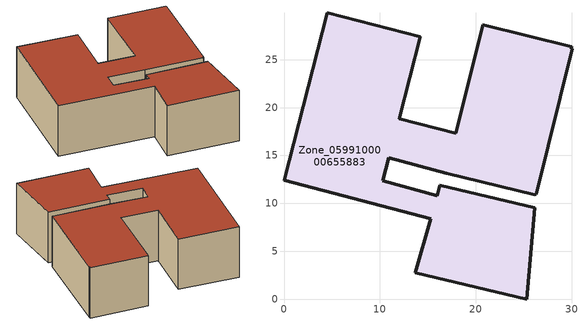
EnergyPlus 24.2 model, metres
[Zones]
Zone_0599100000655883
 floor ground (C_G): 20.74,28.62 29.99,26.36 29.94,26.15 30.03,26.15 26.31,10.94 26.18,10.97 26.16,10.89 16.9,13.16 10.93,14.74 10.31,12.35 15.96,10.78 16.25,11.91 26.13,9.56 25.3,0 13.71,2.78 15.31,8.38 0,12.4 4.53,29.89 14.23,27.38 12,18.82 17.91,17.3 20.67,28.34 z0.33
 wall outside (C_F): 12,18.82 14.23,27.38 4.53,29.89 0,12.4 15.31,8.38 13.71,2.78 25.3,0 26.13,9.56 16.25,11.91 15.96,10.78 10.31,12.35 10.93,14.74 16.9,13.16 26.16,10.89 26.18,10.97 26.31,10.94 30.03,26.15 29.94,26.15 29.99,26.36 20.74,28.62 20.67,28.34 17.91,17.3 12,18.82 z0.33:9.47
 roof outside (C_R): 29.99,26.36 20.74,28.62 20.67,28.34 17.91,17.3 12,18.82 14.23,27.38 4.53,29.89 0,12.4 15.31,8.38 13.71,2.78 25.3,0 26.13,9.56 16.25,11.91 15.96,10.78 10.31,12.35 10.93,14.74 16.9,13.16 26.16,10.89 26.18,10.97 26.31,10.94 30.03,26.15 29.94,26.15 z9.47
[BUILDING]
Pand.0599100000655883: North Axis=0; Terrain=City; Loads Convergence Tolerance Value=0.04; Temperature Convergence Tolerance Value=0.4; Solar Distribution=FullExterior; Maximum Number of Warmup Days=25; Minimum Number of Warmup Days=1
[Site:Location]
Rotterdam.The.Hague.AP_ZH_NLD Design_Conditions: Latitude=51.96; Longitude=4.45; Time Zone=1; Elevation=-4.5
[SITE:GROUNDTEMPERATURE:BUILDINGSURFACE]
18, 18, 18, 18, 18, 18, 18, 18, 18, 18, 18, 18
[MATERIAL] Thermal Absorptance=0.9; Solar Absorptance=0.7; Visible Absorptance=0.7
Name | Roughness | Thickness | Conductivity | Density | Specific Heat
G.TI.1946 | MediumSmooth | 0.15 | 1 | 540 | 1210
F.TI.1946 | Rough | 0.3 | 0.857143 | 1920 | 840
R.TI.1946 | MediumRough | 0.2 | 0.1 | 1500 | 1000
[CONSTRUCTION]
C_G: G.TI.1946
C_F: F.TI.1946
C_R: R.TI.1946
[ZONE]
Zone_0599100000655883: Type=1; Multiplier=1; Ceiling Height=Autocalculate; Volume=Autocalculate; Floor Area=autocalculate; Part of Total Floor Area=Yes
[ZONEINFILTRATION:DESIGNFLOWRATE]
Infil_Zone_0599100000655883: Zone or ZoneList or Space or SpaceList=Zone_0599100000655883; Schedule=AlwaysOn; Design Flow Rate Calculation Method=Flow/Area; Flow Rate per Floor Area=0.003; Constant Term Coefficient=1; Temperature Term Coefficient=0; Velocity Term Coefficient=0; Velocity Squared Term Coefficient=0
[HVACTEMPLATE:ZONE:IDEALLOADSAIRSYSTEM]
Zone_0599100000655883: Maximum Heating Supply Air Temperature=50; Minimum Cooling Supply Air Temperature=13; Maximum Heating Supply Air Humidity Ratio=0.0156; Minimum Cooling Supply Air Humidity Ratio=0.0077; Heating Limit=NoLimit; Cooling Limit=NoLimit; Dehumidification Control Type=ConstantSensibleHeatRatio; Cooling Sensible Heat Ratio=0.7; Dehumidification Setpoint=60; Humidification Control Type=None; Humidification Setpoint=30; Outdoor Air Method=None; Outdoor Air Flow Rate per Person=0.00944; Outdoor Air Flow Rate per Zone Floor Area=0; Outdoor Air Flow Rate per Zone=0; Demand Controlled Ventilation Type=None; Outdoor Air Economizer Type=NoEconomizer; Heat Recovery Type=None; Sensible Heat Recovery Effectiveness=0.7; Latent Heat Recovery Effectiveness=0.65
[ZONECONTROL:THERMOSTAT]
ThermostatControl_Zone_0599100000655883: Zone or ZoneList=Zone_0599100000655883; Control Type Schedule=DualSetpointControlType; Control 1=Thermostat_Zone_0599100000655883; Temperature Difference Between Cutout And Setpoint=0
[THERMOSTATSETPOINT:DUALSETPOINT]
Thermostat_Zone_0599100000655883: Heating Setpoint Temperature Schedule=HeatingSetpoint_Zone_0599100000655883; Cooling Setpoint Temperature Schedule=CoolingSetpoint_Zone_0599100000655883
[SCHEDULE:COMPACT]
HeatingSetpoint_Zone_0599100000655883: Through: 12/31, For: AllDays, Until: 24:00, 21
CoolingSetpoint_Zone_0599100000655883: Through: 12/31, For: AllDays, Until: 24:00, 24
DualSetpointControlType: Through: 12/31, For: AllDays, Until: 24:00, 4
AlwaysOn: Through: 12/31, For: AllDays, Until: 24:00, 1
